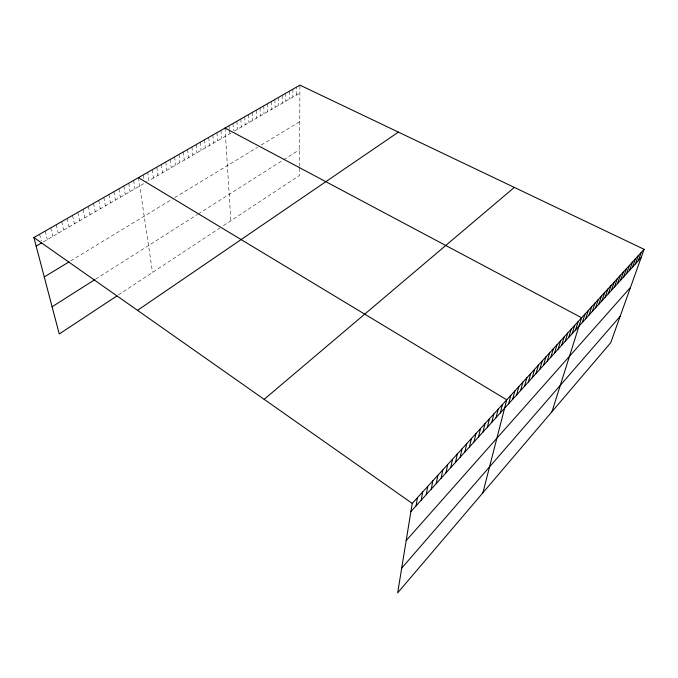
<?xml version="1.0" encoding="UTF-8"?>
<svg xmlns="http://www.w3.org/2000/svg" width="678" height="678" viewBox="0 0 678 678"><rect width="100%" height="100%" fill="white"/><g stroke="black" fill="none" stroke-linecap="round" stroke-linejoin="round"><path stroke-width="0.51" stroke-dasharray="3.39 2.54" d="M296.405 95.039L296.422 87.14M299.515 168.203L299.481 175.466L223.503 225.596M299.523 166.373L299.922 85.14M118.413 294.93L219.782 228.054M95.734 279.056L197.484 214.451M198.281 213.943L282.862 160.245M283.709 159.711L299.608 149.618M70.775 260.827L172.127 199.205M174.687 197.645L257.513 147.296M261.166 145.075L299.744 121.616M43.341 241.927L147.041 181.738M231.088 132.956L148.872 180.67L147.719 172.331M234.232 131.125L299.888 93.022M39.561 234.283L41.265 240.944M45.172 231.071L47.307 239.631M50.731 227.884L52.816 236.427M56.249 224.723L58.274 233.266M61.715 221.596L63.681 230.122M67.139 218.486L69.054 227.003M72.512 215.409L74.377 223.918M77.843 212.358L79.648 220.85M83.123 209.333L84.886 217.816M88.369 206.324L90.072 214.807M93.564 203.349L95.217 211.816M98.717 200.4L100.327 208.849M103.827 197.468L105.387 205.917M108.895 194.569L110.412 203.002M113.921 191.688L115.387 200.112M118.913 188.831L120.328 197.239M123.854 186.001L125.227 194.4M128.761 183.187L130.091 191.577M133.625 180.399L134.914 188.781M138.456 177.636L152.516 272.429M143.1 174.975L143.702 179.153M152.296 169.703L153.406 178.043M156.83 167.11L157.915 175.424M161.339 164.525L162.381 172.831M165.813 161.966L166.813 170.263M170.254 159.423L171.212 167.703M174.653 156.898L175.577 165.169M179.026 154.389L179.916 162.652M183.365 151.906L184.221 160.161M187.67 149.44L188.484 157.677M191.95 146.99L192.73 155.22M196.188 144.558L196.934 152.779M200.4 142.151L201.112 150.355M204.578 139.753L205.256 147.948M208.731 137.38L209.375 145.558M212.85 135.015L213.46 143.185M216.943 132.676L217.519 140.829M221.003 130.346L221.545 138.49M225.028 128.04L230.867 220.74M229.028 125.744L229.215 128.795M229.274 129.812L229.511 133.871M233.003 123.472L233.393 130.566M236.944 121.209L237.368 129.312M240.859 118.972L241.249 127.049M244.75 116.743L245.114 124.811M248.614 114.531L248.945 122.591M252.445 112.336L252.75 120.379M256.25 110.158L256.521 118.184M260.03 107.988L260.276 116.014M263.784 105.836L264.005 113.845M267.513 103.709L267.7 111.701M271.208 101.581L271.378 109.565M274.887 99.48L275.022 107.446M278.539 97.386L278.65 105.344M282.167 95.31L282.251 103.259M285.76 93.25L285.819 101.183M289.337 91.199L289.37 99.124M292.888 89.165L292.904 97.073"/><path stroke-width="1.02" d="M644.1 249.318L412.232 503.39L397.672 592.86L610.734 342.687L644.1 249.318L299.922 85.14L33.9 237.529L59.249 333.974L116.896 295.939M416.08 505.839L417.462 497.652M421.208 500.186L422.64 491.982M426.276 494.593L427.759 486.372M431.293 489.067L432.818 480.829M436.251 483.6L437.819 475.346M441.149 478.185L442.768 469.922M446.005 472.837L447.666 464.557M450.802 467.549L452.506 459.252M455.548 462.311L457.294 454.006M460.243 457.133L462.032 448.819M464.888 452.006L466.718 443.683M469.49 446.938L471.354 438.598M474.032 441.92L475.939 433.573M478.532 436.954L480.482 428.598M482.99 432.039L484.973 423.682M487.397 427.174L489.414 418.809M491.762 422.369L493.813 413.995M496.076 417.606L498.16 409.224M500.356 412.885L502.474 404.503M482.897 492.796L506.737 399.834L138.456 177.636M508.653 403.741L510.831 395.342M512.678 399.3L514.89 390.901M516.661 394.901L518.907 386.502M520.611 390.545L522.882 382.138M524.518 386.231L526.823 377.824M528.391 381.96L530.721 373.553M532.23 377.722L534.586 369.315M536.035 373.536L538.408 365.128M539.798 369.383L542.197 360.976M543.527 365.273L545.951 356.857M547.222 361.196L549.672 352.789M550.875 357.162L553.358 348.746M554.502 353.162L557.002 344.746M558.096 349.195L560.621 340.788M561.655 345.272L564.206 336.864M565.181 341.381L567.749 332.974M568.681 337.525L571.266 329.118M572.147 333.703L574.749 325.304M575.58 329.915L578.207 321.525M551.994 411.656L581.631 317.77L225.028 128.04M582.351 322.448L585.021 314.058M585.69 318.762L588.377 310.371M589.004 315.109L591.708 306.727M592.284 311.49L595.013 303.108M595.538 307.897L598.284 299.523M598.767 304.337L601.522 295.972M601.962 300.812L604.734 292.447M605.132 297.32L607.92 288.955M608.276 293.854L611.081 285.497M611.395 290.413L614.217 282.065M614.48 287.006L617.319 278.666M617.539 283.624L620.395 275.293M620.582 280.277L623.446 271.946M623.591 276.955L626.472 268.632M626.574 273.666L629.472 265.344M629.54 270.395L632.447 262.081M632.472 267.157L635.396 258.852M635.388 263.945L638.32 255.648M638.278 260.759L641.227 252.47M401.69 568.147L620.158 316.312M406.173 540.595L630.481 287.43M410.902 511.551L641.142 257.598M264.149 399.334L514.322 187.408M137.524 310.346L398.401 132.108M52.096 306.77L94.928 279.573M44.256 276.946L69.037 261.886M36.154 246.097L41.756 242.851M33.9 237.529L412.232 503.39"/></g></svg>
